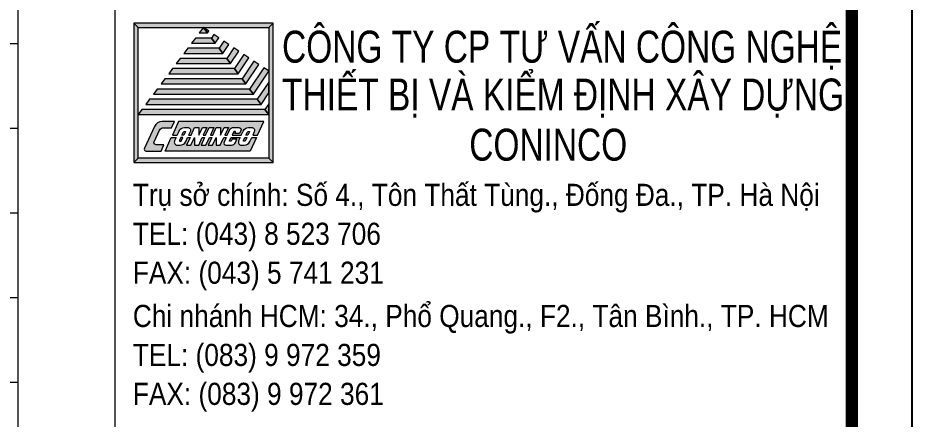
# Model space of a CAD drawing. Header units: millimetres. Extents: x 0 to 571985, y 0 to 2066666.
# Drawn here: x 569664.01 to 569671.46, y 2064851.88 to 2064855.21 of the extents above; entities that cross this region are included whole.
import ezdxf

# ---------------------------------------------------------------- set-up
doc = ezdxf.new("R2010")
doc.units = ezdxf.units.MM
doc.linetypes.add('CENTER', pattern=[3, 1.5, -0.5, 0.5, -0.5])
for name, color, linetype, lineweight in [('A-KY HIEU', 34, 'Continuous', 20), ('A-TEXT', 7, 'Continuous', 18), ('E- RANH GIOI', 1, 'CENTER', 13), ('kata_net khung', 3, 'Continuous', 20)]:
    doc.layers.add(name, color=color, linetype=linetype, lineweight=lineweight)
doc.styles.add('Arial', font='arial.ttf')

# ---------------------------------------------------------------- blocks, each defined once
blk = doc.blocks.new('A$C4EFA0292')
h = blk.add_hatch(color=0)
h.paths.add_polyline_path([(-0.3, 4.288), (0.3, 4.288), (0, 4.687)])
h.paths.add_polyline_path([(0.392, 4.426), (0, 4.687), (0.3, 4.288)])
h.paths.add_polyline_path([(4.687, 4.687), (5, 5), (-5, 5), (-4.688, 4.687)])
h.paths.add_polyline_path([(4.687, -4.688), (5, -5), (5, 5), (4.687, 4.687)])
h.paths.add_polyline_path([(-4.688, 4.687), (-5, 5), (-5, -5), (-4.688, -4.688)])
h.paths.add_polyline_path([(5, -5), (4.687, -4.688), (-4.688, -4.688), (-5, -5)])
h.paths.add_polyline_path([(0.34, -3.755), (0.593, -3.2), (0.427, -3.2), (0.17, -3.763), (-0.173, -3.763), (0.084, -3.2), (-0.088, -3.2), (-0.341, -3.755), (-0.651, -3.755), (-0.651, -3.201), (-0.904, -3.755), (-1.213, -3.755), (-0.96, -3.2), (-1.132, -3.2), (-1.268, -3.499, -0.293611), (-1.666, -3.755), (-1.872, -3.755, -0.546059), (-2.071, -3.445), (-1.959, -3.2), (-2.303, -3.2), (-2.749, -4.177), (3.361, -4.177), (3.807, -3.2), (3.464, -3.2), (3.327, -3.499, -0.293611), (2.929, -3.755), (2.723, -3.755, -0.546059), (2.524, -3.445), (2.636, -3.2), (1.98, -3.2), (1.873, -3.434, 0.750604), (1.914, -3.469, 0.385557), (2.018, -3.425), (2.06, -3.333), (2.404, -3.333), (2.294, -3.572, -0.293611), (2.01, -3.755), (1.626, -3.755, -0.546059), (1.484, -3.534), (1.637, -3.2), (1.465, -3.2), (1.212, -3.755), (0.902, -3.755), (0.902, -3.201), (0.649, -3.755)])
h.paths.add_polyline_path([(-1.785, -2.068), (-2.231, -3.044), (-1.888, -3.044), (-1.751, -2.745, -0.293611), (-1.353, -2.489), (-1.147, -2.489, -0.546059), (-0.948, -2.799), (-1.06, -3.044), (-0.888, -3.044), (-0.635, -2.489), (-0.326, -2.489), (-0.326, -3.044), (-0.073, -2.489), (0.237, -2.489), (-0.017, -3.044), (0.155, -3.044), (0.405, -2.497), (0.748, -2.497), (0.499, -3.044), (0.665, -3.044), (0.918, -2.489), (1.227, -2.489), (1.227, -3.044), (1.48, -2.489), (1.79, -2.489), (1.536, -3.044), (1.708, -3.044), (1.878, -2.672, -0.293611), (2.162, -2.489), (2.546, -2.489, -0.546059), (2.688, -2.711), (2.596, -2.911), (2.253, -2.911), (2.299, -2.811, 0.750604), (2.258, -2.775, 0.385557), (2.154, -2.82), (2.052, -3.044), (2.708, -3.044), (2.844, -2.745, -0.293611), (3.242, -2.489), (3.448, -2.489, -0.546059), (3.647, -2.799), (3.535, -3.044), (3.879, -3.044), (4.325, -2.068)])
h.paths.add_polyline_path([(-2.279, -2.505), (-2.079, -2.068), (-2.959, -2.068, 0.293611), (-3.521, -2.429), (-4.229, -3.978, 0.546059), (-4.101, -4.177), (-3.043, -4.177), (-2.843, -3.739), (-3.396, -3.739, -0.546059), (-3.538, -3.518), (-3.159, -2.688, -0.293611), (-2.874, -2.505)])
h.paths.add_polyline_path([(-1.442, -2.82), (-1.544, -3.044), (-1.404, -3.044), (-1.297, -2.811, 0.750604), (-1.338, -2.775, 0.385557)])
h.paths.add_polyline_path([(-1.475, -3.2), (-1.616, -3.2), (-1.722, -3.434, 0.750604), (-1.681, -3.469, 0.385557), (-1.577, -3.425)], flags=17)
h.paths.add_polyline_path([(3.298, -2.811, 0.750604), (3.257, -2.775, 0.385557), (3.153, -2.82), (3.051, -3.044), (3.192, -3.044)], flags=17)
h.paths.add_polyline_path([(3.12, -3.2), (2.98, -3.2), (2.873, -3.434, 0.750604), (2.914, -3.469, 0.385557), (3.018, -3.425)], flags=17)
h.paths.add_polyline_path([(4.687, -1.563), (4.413, -1.197), (-4.413, -1.197), (-4.688, -1.563)])
h.paths.add_polyline_path([(4.687, -0.786), (4.413, -1.197), (4.687, -1.563)])
h.paths.add_polyline_path([(4.687, -0.009), (4.687, 0.768), (3.865, -0.466), (4.139, -0.831)])
h.paths.add_polyline_path([(-3.865, -0.466), (-4.139, -0.831), (4.139, -0.831), (3.865, -0.466)])
h.paths.add_polyline_path([(3.591, -0.1), (3.316, 0.266), (-3.316, 0.266), (-3.591, -0.1)])
h.paths.add_polyline_path([(3.591, -0.1), (4.687, 1.545), (4.687, 1.562), (4.337, 1.796), (3.316, 0.266)])
h.paths.add_polyline_path([(3.978, 2.035), (3.62, 2.274), (2.768, 0.997), (3.042, 0.631)])
h.paths.add_polyline_path([(3.042, 0.631), (2.768, 0.997), (-2.768, 0.997), (-3.042, 0.631)])
h.paths.add_polyline_path([(2.494, 1.362), (2.22, 1.728), (-2.22, 1.728), (-2.494, 1.362)])
h.paths.add_polyline_path([(2.494, 1.362), (3.261, 2.513), (2.902, 2.753), (2.22, 1.728)])
h.paths.add_polyline_path([(1.945, 2.094), (2.544, 2.992), (2.185, 3.231), (1.671, 2.459)])
h.paths.add_polyline_path([(-1.671, 2.459), (-1.945, 2.094), (1.945, 2.094), (1.671, 2.459)])
h.paths.add_polyline_path([(1.827, 3.47), (1.468, 3.709), (1.123, 3.191), (1.397, 2.825)])
h.paths.add_polyline_path([(1.397, 2.825), (1.123, 3.191), (-1.123, 3.191), (-1.397, 2.825)])
h.paths.add_polyline_path([(0.848, 3.556), (1.109, 3.948), (0.751, 4.187), (0.574, 3.922)])
h.paths.add_polyline_path([(0.848, 3.556), (0.574, 3.922), (-0.574, 3.922), (-0.848, 3.556)])
at = {"color": 0}
for points in [[(5, 5), (-5, 5), (-4.688, 4.687), (4.687, 4.687), (5, 5)], [(-4.688, 4.687), (-5, 5), (-5, -5), (-4.688, -4.688), (-4.688, 4.687)], [(0, 4.687), (-0.3, 4.288), (0.3, 4.288), (0, 4.687)], [(0.392, 4.426), (0, 4.687), (0.3, 4.288), (0.392, 4.426)], [(5, 5), (4.687, 4.687), (4.687, -4.688), (5, -5), (5, 5)], [(0.574, 3.922), (-0.574, 3.922), (-0.848, 3.556), (0.848, 3.556), (0.574, 3.922)], [(1.109, 3.948), (0.751, 4.187), (0.574, 3.922), (0.848, 3.556), (1.109, 3.948)], [(1.827, 3.47), (1.468, 3.709), (1.123, 3.191), (1.397, 2.825), (1.827, 3.47)], [(2.544, 2.992), (2.185, 3.231), (1.671, 2.459), (1.945, 2.094), (2.544, 2.992)], [(1.123, 3.191), (-1.123, 3.191), (-1.397, 2.825), (1.397, 2.825), (1.123, 3.191)], [(3.261, 2.513), (2.902, 2.753), (2.22, 1.728), (2.494, 1.362), (3.261, 2.513)], [(1.671, 2.459), (-1.671, 2.459), (-1.945, 2.094), (1.945, 2.094), (1.671, 2.459)], [(3.978, 2.035), (3.62, 2.274), (2.768, 0.997), (3.042, 0.631), (3.978, 2.035)], [(2.22, 1.728), (-2.22, 1.728), (-2.494, 1.362), (2.494, 1.362), (2.22, 1.728)], [(4.687, 1.545), (4.687, 1.562), (4.337, 1.796), (3.316, 0.266), (3.591, -0.1), (4.687, 1.545)], [(2.768, 0.997), (-2.768, 0.997), (-3.042, 0.631), (3.042, 0.631), (2.768, 0.997)], [(4.687, -0.009), (4.687, 0.768), (3.865, -0.466), (4.139, -0.831), (4.687, -0.009)], [(3.316, 0.266), (-3.316, 0.266), (-3.591, -0.1), (3.591, -0.1), (3.316, 0.266)], [(3.865, -0.466), (-3.865, -0.466), (-4.139, -0.831), (4.139, -0.831), (3.865, -0.466)], [(4.413, -1.197), (-4.413, -1.197), (-4.688, -1.563), (4.687, -1.563), (4.413, -1.197)], [(4.687, -0.786), (4.413, -1.197), (4.687, -1.563), (4.687, -0.786)], [(4.687, -4.688), (-4.688, -4.688), (-5, -5), (5, -5), (4.687, -4.688)]]:
    blk.add_lwpolyline(points, close=True, dxfattribs=at)
for points in [[(-2.079, -2.068), (-2.959, -2.068, 0.293611), (-3.521, -2.429), (-4.229, -3.978, 0.546059), (-4.101, -4.177), (-3.043, -4.177), (-2.843, -3.739), (-3.396, -3.739, -0.546059), (-3.538, -3.518), (-3.159, -2.688, -0.293611), (-2.874, -2.505), (-2.279, -2.505), (-2.079, -2.068)], [(4.325, -2.068), (-1.785, -2.068), (-2.231, -3.044), (-1.888, -3.044), (-1.751, -2.745, -0.293611), (-1.353, -2.489), (-1.147, -2.489, -0.546059), (-0.948, -2.799), (-1.06, -3.044), (-0.888, -3.044), (-0.635, -2.489), (-0.326, -2.489), (-0.326, -3.044), (-0.073, -2.489), (0.237, -2.489), (-0.017, -3.044), (0.155, -3.044), (0.405, -2.497), (0.748, -2.497), (0.499, -3.044), (0.665, -3.044), (0.918, -2.489), (1.227, -2.489), (1.227, -3.044), (1.48, -2.489), (1.79, -2.489), (1.536, -3.044), (1.708, -3.044), (1.878, -2.672, -0.293611), (2.162, -2.489), (2.546, -2.489, -0.546059), (2.688, -2.711), (2.596, -2.911), (2.253, -2.911), (2.299, -2.811, 0.546059), (2.273, -2.771), (2.231, -2.771, 0.293611), (2.154, -2.82), (2.052, -3.044), (2.708, -3.044), (2.844, -2.745, -0.293611), (3.242, -2.489), (3.448, -2.489, -0.546059), (3.647, -2.799), (3.535, -3.044), (3.879, -3.044), (4.325, -2.068)], [(1.899, -3.474, -0.546059), (1.873, -3.434), (1.98, -3.2), (2.636, -3.2), (2.524, -3.445, 0.546059), (2.723, -3.755), (2.929, -3.755, 0.293611), (3.327, -3.499), (3.464, -3.2), (3.807, -3.2), (3.361, -4.177), (-2.749, -4.177), (-2.303, -3.2), (-1.959, -3.2), (-2.071, -3.445, 0.546059), (-1.872, -3.755), (-1.666, -3.755, 0.293611), (-1.268, -3.499), (-1.132, -3.2), (-0.96, -3.2), (-1.213, -3.755), (-0.904, -3.755), (-0.651, -3.201), (-0.651, -3.755), (-0.341, -3.755), (-0.088, -3.2), (0.084, -3.2), (-0.173, -3.763), (0.17, -3.763), (0.427, -3.2), (0.593, -3.2), (0.34, -3.755), (0.649, -3.755), (0.902, -3.201), (0.902, -3.755), (1.212, -3.755), (1.465, -3.2), (1.637, -3.2), (1.484, -3.534, 0.546059), (1.626, -3.755), (2.01, -3.755, 0.293611), (2.294, -3.572), (2.404, -3.333), (2.06, -3.333), (2.018, -3.425, -0.293611), (1.942, -3.474), (1.899, -3.474, -0.546059)], [(-1.475, -3.2), (-1.616, -3.2), (-1.722, -3.434, 0.546055), (-1.697, -3.474, 0.000001), (-1.697, -3.474, 0.000002), (-1.697, -3.474), (-1.697, -3.474), (-1.654, -3.474, 0.293611), (-1.577, -3.425), (-1.475, -3.2)], [(-1.323, -2.771, -0.546059), (-1.297, -2.811), (-1.404, -3.044), (-1.544, -3.044), (-1.442, -2.82, -0.293611), (-1.365, -2.771), (-1.323, -2.771, -0.546059)], [(2.899, -3.474, -0.546059), (2.873, -3.434), (2.98, -3.2), (3.12, -3.2), (3.018, -3.425, -0.293611), (2.941, -3.474), (2.899, -3.474, -0.546059)], [(3.273, -2.771, -0.546059), (3.298, -2.811), (3.192, -3.044), (3.051, -3.044), (3.153, -2.82, -0.293611), (3.23, -2.771), (3.273, -2.771, -0.546059)]]:
    blk.add_lwpolyline(points, format="xyb", close=True, dxfattribs=at)
blk = doc.blocks.new('A$C33BC4D2A')
at = {"layer": 'A-KY HIEU', "color": 0}
blk.add_line((353.662, -4.903), (353.662, -292.097), dxfattribs=at)
at = {"layer": 'A-KY HIEU', "color": 0, "const_width": 1.022}
blk.add_lwpolyline([(14.345, -292.097), (14.345, -4.903), (414.985, -4.903), (414.985, -292.097)], close=True, dxfattribs=at)
at = {"layer": 'Defpoints', "color": 125}
blk.add_lwpolyline([(0, -297), (420, -297), (420, 0), (0, 0)], close=True, dxfattribs=at)
at = {"layer": 'A-KY HIEU', "lineweight": -3, "xscale": 1.160142688442082, "yscale": 1.160142688442082, "zscale": 1.160142688442082}
blk.add_blockref('A$C4EFA0292', (361.025, -153.362), dxfattribs=at)
at = {"layer": 'A-TEXT', "style": 'Arial'}
for s, height, width, p in [('CÔNG TY CP TƯ VẤN CÔNG NGHỆ', 2.6573, 0.75, (367.569, -150.859)), ('THIẾT BỊ VÀ KIỂM ĐỊNH XÂY DỰNG', 2.6573, 0.75, (367.569, -154.837)), ('CONINCO', 2.6573, 0.75, (383.147, -159.009)), ('Trụ sở chính: Số 4., Tôn Thất Tùng., Đống Đa., TP. Hà Nội', 1.83967, 0.85, (355.151, -162.772)), ('TEL: (043) 8 523 706', 1.83967, 0.85, (355.151, -166.011)), ('FAX: (043) 5 741 231', 1.83967, 0.85, (355.151, -169.25)), ('Chi nhánh HCM: 34., Phổ Quang., F2., Tân Bình., TP. HCM', 1.83967, 0.85, (355.151, -172.846)), ('TEL: (083) 9 972 359', 1.83967, 0.85, (355.151, -176.085)), ('FAX: (083) 9 972 361', 1.83967, 0.85, (355.151, -179.324))]:
    blk.add_text(s, height=height, dxfattribs=dict(at, width=width)).set_placement(p)

msp = doc.modelspace()

# ---------------------------------------------------------------- linework, layer by layer
at = {"layer": 'kata_net khung'}
for p, q in [((569664.0144, 2064869.0816), (569664.0144, 2064840.9216)), ((569657.8984, 2064855.0016), (569664.0144, 2064855.0016)), ((569657.8984, 2064854.2976), (569664.0144, 2064854.2976)), ((569657.8984, 2064853.5936), (569664.0144, 2064853.5936)), ((569657.8984, 2064852.8896), (569664.0144, 2064852.8896)), ((569657.8984, 2064852.1856), (569664.0144, 2064852.1856))]:
    msp.add_line(p, q, dxfattribs=at)

# ---------------------------------------------------------------- block references
at = {"layer": 'E- RANH GIOI', "xscale": 0.1, "yscale": 0.1, "zscale": 0.1}
msp.add_blockref('A$C33BC4D2A', (569629.456, 2064869.9278), dxfattribs=at)

doc.saveas('drawing.dxf')
